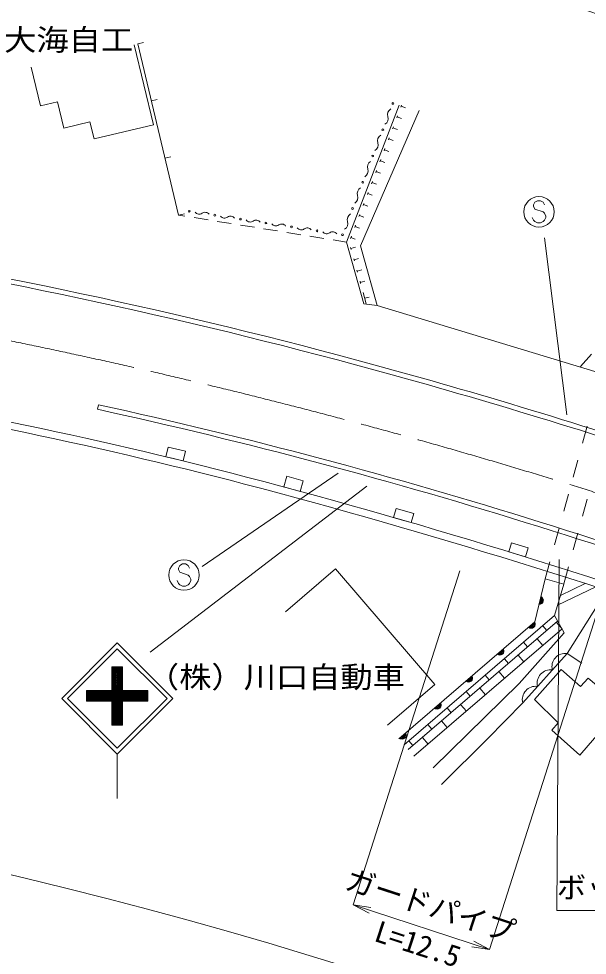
# Model space of a CAD drawing. Units: millimetres, scale not verified. Extents: x 40000 to 680000, y 20000 to 380000.
# Drawn here: x 483102 to 531585, y 239025 to 318846 of the extents above; entities that cross this region are included whole.
import ezdxf
from ezdxf.enums import TextEntityAlignment as Align

# ---------------------------------------------------------------- set-up
doc = ezdxf.new("R2010")
doc.units = ezdxf.units.MM
doc.header["$LTSCALE"] = 1000
doc.linetypes.add('CHAIN', pattern=[18.5, 12, -1.5, 3.5, -1.5])
for name, color, linetype, lineweight in [('M-BGD', 7, 'Continuous', 13), ('M-BMK', 2, 'CHAIN', 13), ('M-STR-HTXT', 7, 'Continuous', 13), ('M-STR-STR1', 1, 'Continuous', 13), ('M-STR-STRC', 7, 'Continuous', 13)]:
    doc.layers.add(name, color=color, linetype=linetype, lineweight=lineweight)
doc.styles.add('ＭＳ ゴシック', font='')
doc.styles.get('ＭＳ ゴシック').set_extended_font_data('MS Gothic')

msp = doc.modelspace()

# ---------------------------------------------------------------- linework, layer by layer
at = {"layer": 'M-BGD'}
for p, q in [((494586, 309815), (492961, 316609)), ((493247, 316700), (493734, 316817)), ((493247, 316700), (493734, 316817)), ((496739, 302104), (493247, 316700)), ((484949, 311416), (484161, 314709)), ((486408, 311765), (484949, 311416)), ((486943, 309529), (486408, 311765)), ((494411, 311835), (494898, 311951)), ((515697, 311322), (515752, 311465)), ((515725, 311394), (516098, 311250)), ((515339, 310388), (515410, 310575)), ((489180, 310064), (486943, 309529)), ((489529, 308605), (489180, 310064)), ((494586, 309815), (489529, 308605)), ((515375, 310482), (515748, 310338)), ((514980, 309455), (515052, 309641)), ((515016, 309548), (515390, 309405)), ((514622, 308521), (514694, 308708)), ((514658, 308615), (515031, 308471)), ((514264, 307588), (514335, 307774)), ((514299, 307681), (514673, 307538)), ((495575, 306970), (496062, 307086)), ((513905, 306654), (513977, 306841)), ((513941, 306747), (514315, 306604)), ((513547, 305720), (513619, 305907)), ((513583, 305814), (513956, 305670)), ((513189, 304787), (513260, 304974)), ((513224, 304880), (513598, 304737)), ((512830, 303853), (512902, 304040)), ((512866, 303947), (513240, 303803)), ((512472, 302920), (512544, 303106)), ((512508, 303013), (512881, 302870)), ((496739, 302104), (497226, 302221)), ((496739, 302104), (497273, 302019)), ((498062, 301892), (499247, 301703)), ((512114, 301986), (512185, 302173)), ((512149, 302079), (512523, 301936)), ((500037, 301576), (501222, 301387)), ((502012, 301260), (503197, 301071)), ((503987, 300944), (505172, 300755)), ((511755, 301052), (511827, 301239)), ((511791, 301146), (512165, 301002)), ((505962, 300628), (507147, 300438)), ((507937, 300312), (509122, 300122)), ((511397, 300119), (511469, 300306)), ((511433, 300212), (511806, 300069)), ((509912, 299996), (511059, 299812)), ((511458, 299165), (511405, 299358)), ((511432, 299261), (511817, 299368)), ((511725, 298201), (511672, 298394)), ((511698, 298298), (512084, 298404)), ((511992, 297237), (511938, 297430)), ((511965, 297334), (512351, 297441)), ((512259, 296274), (512205, 296466)), ((512232, 296370), (512617, 296477)), ((512739, 294539), (512472, 295503)), ((512605, 295021), (512991, 295128)), ((531954, 290253), (531012, 289209)), ((489901, 285950), (489815, 285558)), ((527099, 267433), (527986, 271103)), ((528796, 267975), (529583, 270662)), ((529299, 269694), (531414, 270717)), ((529054, 268857), (532306, 270430)), ((527099, 267433), (515515, 257486)), ((528796, 267975), (515967, 256960)), ((529058, 267503), (516311, 256558)), ((529431, 266834), (528942, 267403)), ((529431, 266834), (516800, 255989)), ((528127, 266703), (527782, 267104)), ((527800, 265434), (527311, 266003)), ((526496, 265303), (526151, 265704)), ((524864, 263902), (524520, 264303)), ((526169, 264033), (525680, 264602)), ((529864, 264744), (526080, 260541)), ((529864, 264744), (531125, 263934)), ((523233, 262501), (522889, 262903)), ((524537, 262633), (524049, 263202)), ((521602, 261101), (521257, 261502)), ((522906, 261232), (522418, 261801)), ((521275, 259831), (520786, 260401)), ((519971, 259700), (519626, 260102)), ((518339, 258300), (517995, 258701)), ((519644, 258431), (519155, 259000)), ((516708, 256899), (516364, 257300)), ((518012, 257030), (517524, 257599))]:
    msp.add_line(p, q, dxfattribs=at)
for points in [[(512519, 294539), (511059, 299812), (515532, 311465)], [(517248, 311015), (512234, 299480), (513670, 294395)], [(512519, 294539), (513670, 294395), (536646, 287456), (555978, 285951), (561898, 296309)], [(532306, 270430), (532558, 269037), (529864, 264744)], [(518456, 254994), (525777, 262197), (529614, 266505), (528796, 267975)], [(519149, 253579), (523069, 257468), (526080, 260541)]]:
    msp.add_lwpolyline(points, dxfattribs=at)
for points in [[(495649, 281518), (497128, 281157), (497330, 281982), (495851, 282343)], [(505715, 278938), (507111, 278561), (507356, 279468), (505960, 279845)], [(515069, 276337), (516561, 275906), (516786, 276686), (515294, 277116)], [(524894, 273418), (526305, 272983), (526543, 273752), (525132, 274187)], [(530950, 256066), (534528, 260225), (531661, 262637), (531013, 261946), (529349, 263390), (527079, 260816), (529108, 258849), (528575, 258218)]]:
    msp.add_lwpolyline(points, close=True, dxfattribs=at)
for centre in [(515011, 311627), (514152, 309388), (513293, 307150), (512434, 304911), (511574, 302672), (497650, 302434), (499827, 302101), (502005, 301767), (504182, 301434), (506360, 301100), (508538, 300767), (510715, 300433), (510715, 300433)]:
    msp.add_circle(centre, 75, dxfattribs=at)
for centre, radius, start, end in [((514059, 310334), 551, 299.64394, 18.3618), ((515105, 310681), 551, 119.64394, 198.3618), ((514246, 308443), 551, 119.64394, 198.3618), ((513200, 308095), 551, 299.64394, 18.3618), ((513386, 306204), 551, 119.64394, 198.3618), ((512340, 305857), 551, 299.64394, 18.3618), ((512527, 303965), 551, 119.64394, 198.3618), ((511481, 303618), 551, 299.64394, 18.3618), ((498486, 302609), 424, 216.15353, 306.43173), ((498990, 301926), 424, 36.15353, 126.43173), ((500664, 302275), 424, 216.15353, 306.43173), ((501168, 301593), 424, 36.15353, 126.43173), ((511668, 301726), 551, 119.64394, 198.3618), ((502842, 301942), 424, 216.15353, 306.43173), ((503346, 301259), 424, 36.15353, 126.43173), ((505019, 301608), 424, 216.15353, 306.43173), ((505523, 300926), 424, 36.15353, 126.43173), ((507197, 301275), 424, 216.15353, 306.43173), ((507701, 300592), 424, 36.15353, 126.43173), ((510622, 301379), 551, 299.64394, 18.3618), ((509374, 300941), 424, 216.15353, 306.43173), ((509878, 300259), 424, 36.15353, 126.43173), ((395002, -143637), 448472, 74.07771, 80.65571), ((395002, -143637), 448886, 74.07771, 80.65571), ((408333, -79507), 370809, 75.31044, 81.64038), ((408333, -79507), 371434, 75.31044, 81.64038), ((386030, -179169), 485104, 70.80088, 74.21002), ((386030, -179169), 485518, 70.80088, 74.21002), ((395641, -144803), 440945, 72.58954, 77.65683), ((395641, -144803), 440544, 72.58954, 77.65683), ((359010, -266870), 565180, 70.35482, 75.29029), ((359010, -266870), 564555, 70.35482, 75.29029), ((356911, -272774), 574243, 68.97971, 72.72266), ((356911, -272774), 574644, 68.97971, 72.72266), ((527490, 269281), 354, 265.21003, 67.61521), ((527490, 269281), 283, 267.43407, 65.39117), ((527490, 269281), 212, 271.1804, 61.64485), ((527490, 269281), 142, 278.89213, 53.93312), ((527490, 269281), 100, 289.20979, 43.61545), ((526798, 267246), 354, 229.44721, 31.85238), ((526798, 267246), 283, 231.67125, 29.62835), ((526798, 267246), 212, 235.41757, 25.88202), ((526798, 267246), 142, 243.1293, 18.17029), ((526798, 267246), 100, 253.44696, 7.85263), ((524125, 264950), 354, 229.44721, 31.85238), ((524125, 264950), 283, 231.67125, 29.62835), ((524125, 264950), 212, 235.41757, 25.88202), ((524125, 264950), 142, 243.1293, 18.17029), ((524125, 264950), 100, 253.44696, 7.85263), ((529708, 263616), 1138, 82.10698, 193.8871), ((521451, 262654), 354, 229.44721, 31.85238), ((521451, 262654), 283, 231.67125, 29.62835), ((521451, 262654), 212, 235.41757, 25.88202), ((521451, 262654), 142, 243.1293, 18.17029), ((521451, 262654), 100, 253.44696, 7.85263), ((528446, 262215), 1138, 82.10698, 193.8871), ((527185, 260814), 1138, 82.10698, 193.8871), ((518777, 260359), 354, 229.44721, 31.85238), ((518777, 260359), 283, 231.67125, 29.62835), ((518777, 260359), 212, 235.41757, 25.88202), ((518777, 260359), 142, 243.1293, 18.17029), ((518777, 260359), 100, 253.44696, 7.85263), ((515789, 257793), 354, 229.44721, 31.85238), ((515789, 257793), 283, 231.67125, 29.62835), ((515789, 257793), 212, 235.41757, 25.88202), ((515789, 257793), 142, 243.1293, 18.17029), ((515789, 257793), 100, 253.44696, 7.85263)]:
    msp.add_arc(centre, radius, start, end, dxfattribs=at)
at = {"layer": 'M-BMK'}
msp.add_arc((382584, -196329), 497830, 68.67962, 80.04013, dxfattribs=at)
at = {"layer": 'M-STR-HTXT'}
for p, q in [((529191, 272753), (528987, 242839)), ((510111, 271958), (505840, 268291)), ((518579, 262095), (510111, 271958)), ((511623, 243316), (520710, 271777)), ((523251, 239530), (532339, 267990)), ((518579, 262095), (514537, 258624)), ((511623, 243316), (523251, 239530)), ((511623, 243316), (512972, 242614)), ((511623, 243316), (513127, 243089)), ((528987, 242839), (548987, 242839)), ((523251, 239530), (521748, 239756)), ((523251, 239530), (521902, 240232))]:
    msp.add_line(p, q, dxfattribs=at)
for centre, radius, start, end in [((385416, -98376), 442733, 64.38893, 98.83846), ((388208, -153270), 410131, 66.99636, 99.09548)]:
    msp.add_arc(centre, radius, start, end, dxfattribs=at)
at = {"layer": 'M-STR-STR1'}
for p, q in [((531180, 282670), (531580, 284116)), ((530382, 279779), (530781, 281225)), ((529583, 276887), (529983, 278333)), ((531583, 277906), (531184, 276460)), ((528785, 273995), (529184, 275441)), ((530785, 275014), (530386, 273569)), ((527986, 271103), (528386, 272549)), ((529986, 272123), (529587, 270677)), ((529583, 270662), (527986, 271103))]:
    msp.add_line(p, q, dxfattribs=at)
at = {"layer": 'M-STR-STRC'}
for p, q in [((527349, 303331), (527113, 303212)), ((527586, 303331), (527349, 303331)), ((527822, 303212), (527586, 303331)), ((527113, 303212), (526995, 302976)), ((526995, 302976), (526995, 302858)), ((526995, 302858), (527113, 302622)), ((527113, 302622), (527822, 302385)), ((527940, 302976), (527822, 303212)), ((526995, 301676), (526876, 301912)), ((527822, 302385), (527940, 302267)), ((527940, 302267), (528058, 302031)), ((528058, 301912), (527940, 301676)), ((528058, 302031), (528058, 301912)), ((527113, 301558), (526995, 301676)), ((527349, 301440), (527113, 301558)), ((527586, 301440), (527349, 301440)), ((527822, 301558), (527586, 301440)), ((527940, 301676), (527822, 301558)), ((529836, 285092), (527941, 300174)), ((498733, 272165), (510332, 280117)), ((512780, 279012), (494305, 264855)), ((496842, 272259), (496724, 272022)), ((497078, 272377), (496842, 272259)), ((497315, 272377), (497078, 272377)), ((497551, 272259), (497315, 272377)), ((497669, 272022), (497551, 272259)), ((496724, 272022), (496724, 271904)), ((496724, 271904), (496842, 271668)), ((496842, 271668), (497551, 271432)), ((497551, 271432), (497669, 271313)), ((496724, 270722), (496606, 270959)), ((496842, 270604), (496724, 270722)), ((497078, 270486), (496842, 270604)), ((497551, 270604), (497315, 270486)), ((497669, 270722), (497551, 270604)), ((497669, 271313), (497787, 271077)), ((497787, 270959), (497669, 270722)), ((497787, 271077), (497787, 270959)), ((497315, 270486), (497078, 270486)), ((486769, 260911), (491507, 265648)), ((487264, 260911), (491507, 265153)), ((491507, 265648), (496244, 260911)), ((491507, 265153), (495750, 260911)), ((491048, 263614), (491948, 263614)), ((491048, 263614), (491048, 261581)), ((491048, 263566), (491096, 263614)), ((491048, 263424), (491237, 263614)), ((491048, 263283), (491379, 263614)), ((491048, 263141), (491520, 263614)), ((491048, 263000), (491662, 263614)), ((491048, 262858), (491803, 263614)), ((491048, 262717), (491945, 263614)), ((491948, 262657), (491048, 263557)), ((491048, 262576), (491948, 263476)), ((491948, 262515), (491048, 263415)), ((491948, 262798), (491132, 263614)), ((491948, 262940), (491274, 263614)), ((491948, 263081), (491415, 263614)), ((491948, 263222), (491556, 263614)), ((491948, 263364), (491698, 263614)), ((491948, 263505), (491839, 263614)), ((491948, 263614), (491948, 261581)), ((491048, 262434), (491948, 263334)), ((491948, 262374), (491048, 263274)), ((491048, 262293), (491948, 263193)), ((491948, 262232), (491048, 263132)), ((491048, 262151), (491948, 263051)), ((491948, 262091), (491048, 262991)), ((491048, 262010), (491948, 262910)), ((491948, 261950), (491048, 262850)), ((491048, 261868), (491948, 262768)), ((491948, 261808), (491048, 262708)), ((491048, 261727), (491948, 262627)), ((490285, 260681), (491948, 262344)), ((490426, 260681), (491948, 262203)), ((490568, 260681), (491948, 262061)), ((490709, 260681), (491948, 261920)), ((491948, 261667), (491048, 262567)), ((491048, 261586), (491948, 262486)), ((492792, 260681), (491048, 262425)), ((492650, 260681), (491048, 262284)), ((492509, 260681), (491048, 262143)), ((492368, 260681), (491048, 262001)), ((492226, 260681), (491048, 261860)), ((491048, 261581), (488886, 261581)), ((488886, 261581), (488886, 260681)), ((488886, 261545), (488922, 261581)), ((488886, 261404), (489063, 261581)), ((488886, 261262), (489205, 261581)), ((488886, 261121), (489346, 261581)), ((488886, 260980), (489488, 261581)), ((488886, 260838), (489629, 261581)), ((488886, 260697), (489771, 261581)), ((489681, 260681), (488886, 261476)), ((489539, 260681), (488886, 261334)), ((489398, 260681), (488886, 261193)), ((489256, 260681), (488886, 261051)), ((489822, 260681), (488922, 261581)), ((489012, 260681), (489912, 261581)), ((489963, 260681), (489063, 261581)), ((489153, 260681), (490053, 261581)), ((490105, 260681), (489205, 261581)), ((489295, 260681), (490195, 261581)), ((490246, 260681), (489346, 261581)), ((489436, 260681), (490336, 261581)), ((490388, 260681), (489488, 261581)), ((489578, 260681), (490478, 261581)), ((490529, 260681), (489629, 261581)), ((489719, 260681), (490619, 261581)), ((490671, 260681), (489771, 261581)), ((489861, 260681), (490761, 261581)), ((490812, 260681), (489912, 261581)), ((490002, 260681), (490902, 261581)), ((490953, 260681), (490053, 261581)), ((490143, 260681), (491043, 261581)), ((491948, 259828), (490195, 261581)), ((491948, 259970), (490336, 261581)), ((491948, 260111), (490478, 261581)), ((491948, 260253), (490619, 261581)), ((491948, 260394), (490761, 261581)), ((490850, 260681), (491948, 261779)), ((491948, 260535), (490902, 261581)), ((490992, 260681), (491948, 261637)), ((491948, 260677), (491043, 261581)), ((492085, 260681), (491048, 261718)), ((491048, 260596), (492033, 261581)), ((491048, 260454), (492175, 261581)), ((491048, 260313), (492316, 261581)), ((491048, 260171), (492458, 261581)), ((491048, 260030), (492599, 261581)), ((491048, 259889), (492740, 261581)), ((491982, 260681), (492882, 261581)), ((492933, 260681), (492033, 261581)), ((492123, 260681), (493023, 261581)), ((493075, 260681), (492175, 261581)), ((492265, 260681), (493165, 261581)), ((493216, 260681), (492316, 261581)), ((492406, 260681), (493306, 261581)), ((493358, 260681), (492458, 261581)), ((492548, 260681), (493448, 261581)), ((493499, 260681), (492599, 261581)), ((492689, 260681), (493589, 261581)), ((493640, 260681), (492740, 261581)), ((492830, 260681), (493730, 261581)), ((493782, 260681), (492882, 261581)), ((492972, 260681), (493872, 261581)), ((493923, 260681), (493023, 261581)), ((493113, 260681), (494013, 261581)), ((494065, 260681), (493165, 261581)), ((493255, 260681), (494109, 261536)), ((494109, 260778), (493306, 261581)), ((493396, 260681), (494109, 261395)), ((494109, 260919), (493448, 261581)), ((493537, 260681), (494109, 261253)), ((494109, 261061), (493589, 261581)), ((493679, 260681), (494109, 261112)), ((494109, 261202), (493730, 261581)), ((494109, 261344), (493872, 261581)), ((494109, 261485), (494013, 261581)), ((486769, 260911), (491507, 256173)), ((487264, 260911), (491507, 256668)), ((489115, 260681), (488886, 260910)), ((488974, 260681), (488886, 260769)), ((488886, 260681), (491048, 260681)), ((491048, 260681), (491048, 258649)), ((491048, 259747), (491948, 260647)), ((491948, 259687), (491048, 260587)), ((491048, 259606), (491948, 260506)), ((491948, 259545), (491048, 260445)), ((491048, 259464), (491948, 260364)), ((491948, 259404), (491048, 260304)), ((491048, 259323), (491948, 260223)), ((491507, 256668), (495750, 260911)), ((491507, 256173), (496244, 260911)), ((491948, 260681), (491948, 258649)), ((493820, 260681), (494109, 260970)), ((493962, 260681), (494109, 260829)), ((494103, 260681), (494109, 260687)), ((491948, 259263), (491048, 260163)), ((491048, 259181), (491948, 260081)), ((491948, 259121), (491048, 260021)), ((491048, 259040), (491948, 259940)), ((491948, 258980), (491048, 259880)), ((491048, 258899), (491948, 259799)), ((491948, 258838), (491048, 259738)), ((491048, 258757), (491948, 259657)), ((491948, 258697), (491048, 259597)), ((491855, 258649), (491048, 259456)), ((491081, 258649), (491948, 259516)), ((491713, 258649), (491048, 259314)), ((491572, 258649), (491048, 259173)), ((491430, 258649), (491048, 259031)), ((491289, 258649), (491048, 258890)), ((491147, 258649), (491048, 258748)), ((491048, 258649), (491948, 258649)), ((491222, 258649), (491948, 259374)), ((491364, 258649), (491948, 259233)), ((491505, 258649), (491948, 259092)), ((491646, 258649), (491948, 258950)), ((491788, 258649), (491948, 258809)), ((491929, 258649), (491948, 258667)), ((491507, 256173), (491507, 252385))]:
    msp.add_line(p, q, dxfattribs=at)
msp.add_lwpolyline([(491948, 261581), (494109, 261581), (494109, 260681), (491948, 260681)], dxfattribs=at)
for centre in [(527467, 302385), (497196, 271432)]:
    msp.add_circle(centre, 1300, dxfattribs=at)

# ---------------------------------------------------------------- texts
at = {"layer": 'M-BGD', "style": 'ＭＳ ゴシック', "width": 1.1}
for s, p in [('大海自工', (487359, 315584)), ('（株）川口自動車', (505036, 261270))]:
    msp.add_text(s, height=1833, dxfattribs=at).set_placement(p, align=Align.BOTTOM_CENTER)
at = {"layer": 'M-STR-HTXT', "style": 'ＭＳ ゴシック'}
for s, p in [('ガードパイプ', (517768, 241882)), ('L=12.5', (516685, 238591))]:
    msp.add_text(s, height=1833, rotation=341.964, dxfattribs=at).set_placement(p, align=Align.BOTTOM_CENTER)
msp.add_text('ボックス\u3000L=20.0', height=1833, dxfattribs=at).set_placement((528987, 243339), align=Align.BOTTOM_LEFT)

doc.saveas('drawing.dxf')
